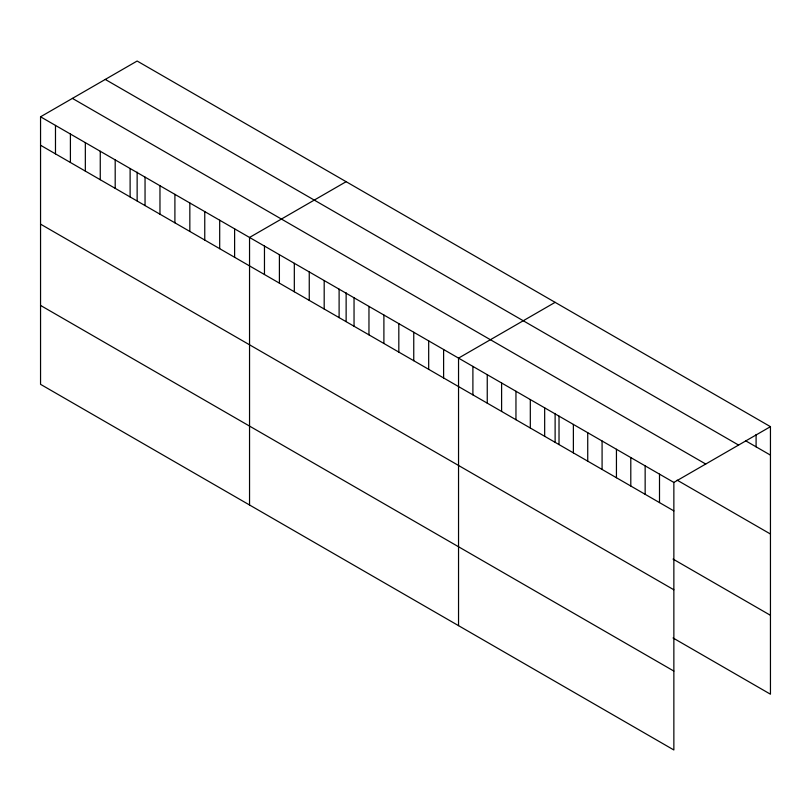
<?xml version="1.0" encoding="UTF-8"?>
<svg xmlns="http://www.w3.org/2000/svg" width="811" height="811" viewBox="0 0 811 811"><rect width="100%" height="100%" fill="white"/><g stroke="black" fill="none" stroke-linecap="round" stroke-linejoin="round"><path stroke-width="1.22" d="M40.55 116.794L673.86 482.433L673.86 749.972L40.55 384.333L40.55 116.794L137.14 61.028L770.45 426.667L770.45 694.206L673.039 637.963M346.135 181.694L249.545 237.451L249.545 504.989M555.119 302.351L458.539 358.117L458.539 625.656M673.86 482.433L770.45 426.667M745.846 440.91L770.45 455.123M105.268 79.427L738.578 445.067M72.422 98.395L705.732 464.034M677.144 480.153L770.45 534.023M40.55 145.25L673.86 510.889M673.039 559.073L770.45 615.306M40.55 224.14L673.86 589.779M40.55 305.433L673.86 671.072M756.095 434.463L756.095 446.831M659.505 474.141L659.505 502.597M645.15 465.859L645.15 494.315M630.796 457.566L630.796 486.022M616.441 449.284L616.441 477.73M602.086 440.991L602.086 469.447M587.732 432.709L587.732 461.155M573.377 424.417L573.377 452.873M559.022 416.134L559.022 444.58M555.119 413.458L555.119 442.218M544.668 407.842L544.668 436.298M530.313 399.549L530.313 428.005M515.958 391.267L515.958 419.723M501.603 382.974L501.603 411.43M487.249 374.692L487.249 403.148M472.894 366.4L472.894 394.856M443.607 349.5L443.607 377.946M428.684 340.873L428.684 369.329M413.752 332.257L413.752 360.713M398.819 323.64L398.819 352.096M383.897 315.023L383.897 343.479M368.964 306.406L368.964 334.852M354.042 297.789L354.042 326.235M346.135 292.791L346.135 321.561M339.11 289.162L339.11 317.618M324.187 280.545L324.187 309.001M309.255 271.928L309.255 300.384M294.322 263.311L294.322 291.767M279.4 254.695L279.4 283.14M264.467 246.078L264.467 274.524M234.612 228.834L234.612 257.29M219.69 220.217L219.69 248.673M204.757 211.6L204.757 240.056M189.835 202.983L189.835 231.429M174.902 194.356L174.902 222.812M159.97 185.739L159.97 214.195M145.047 177.122L145.047 205.578M137.14 172.135L137.14 200.895M130.115 168.506L130.115 196.961M115.192 159.889L115.192 188.334M100.26 151.272L100.26 179.718M85.337 142.645L85.337 171.101M70.405 134.028L70.405 162.484M55.483 125.411L55.483 153.867"/></g></svg>
